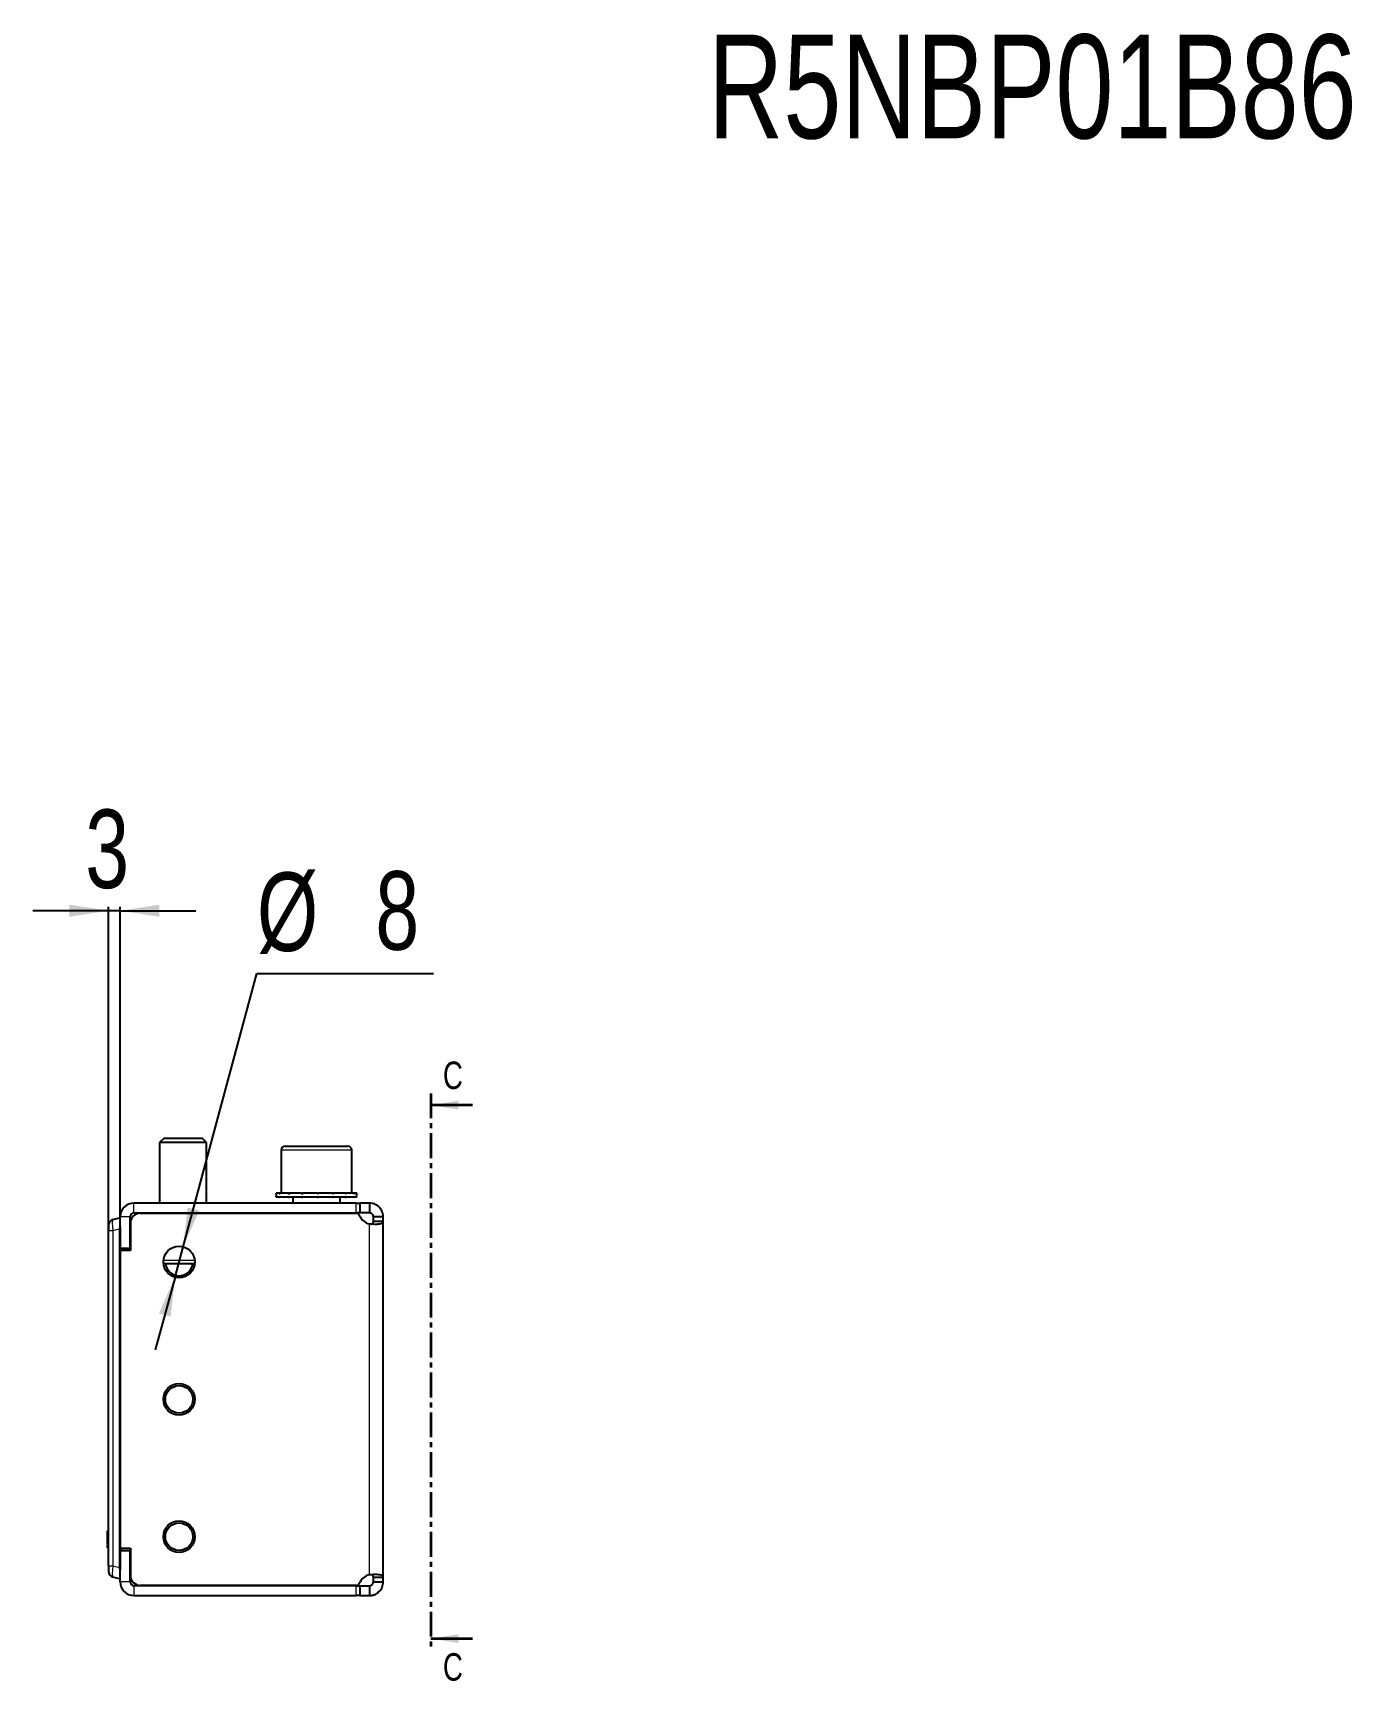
# Model space of a CAD drawing. Header units: millimetres. Extents: x -438 to 2930, y -670 to 593.
# Drawn here: x 961.7 to 1297.8, y 173.2 to 593.1 of the extents above; entities that cross this region are included whole.
import ezdxf

# ---------------------------------------------------------------- set-up
doc = ezdxf.new("R2010")
doc.units = ezdxf.units.MM
doc.linetypes.add('CENTER', pattern=[10.16, 6.35, -1.27, 1.27, -1.27])
doc.layers.add('FORMAT', color=7, linetype='Continuous')
doc.styles.add('SLDTEXTSTYLE0', font='TXT', dxfattribs={"width": 0.75})
doc.dimstyles.new('SLDDIMSTYLE1', dxfattribs={"dimtxt": 20, "dimasz": 10, "dimexe": 0, "dimexo": 0.0625, "dimgap": 5, "dimtad": 2, "dimdec": 1, "dimrnd": 1e-09, "dimzin": 12, "dimdsep": 46, "dimtxsty": 'SLDTEXTSTYLE0', "dimsah": 1, "dimcen": 0.09, "dimadec": 0, "dimazin": 3, "dimtfac": 1, "dimtmove": 0, "dimatfit": 0, "dimfxl": 0, "dimfrac": 2, "dimtolj": 1, "dimtzin": 12, "dimarcsym": 0})
doc.dimstyles.new('SLDDIMSTYLE2', dxfattribs={"dimtxt": 20, "dimasz": 10, "dimexe": 0, "dimexo": 0.0625, "dimgap": 5, "dimtad": 0, "dimtih": 1, "dimtoh": 1, "dimdec": 1, "dimrnd": 1e-09, "dimzin": 12, "dimdsep": 46, "dimtxsty": 'SLDTEXTSTYLE0', "dimsah": 1, "dimcen": 0, "dimadec": 0, "dimazin": 3, "dimtfac": 1, "dimtmove": 0, "dimatfit": 3, "dimfxl": 0, "dimfrac": 2, "dimtolj": 1, "dimtzin": 12, "dimarcsym": 0})

# ---------------------------------------------------------------- blocks, each defined once
blk = doc.blocks.new('_D_4')
at = {"layer": 'FORMAT'}
for p, q in [((980.96, 287.86), (980.96, 370.45)), ((983.96, 282.86), (983.96, 370.45)), ((980.96, 369.45), (961.73, 369.45)), ((983.96, 369.45), (980.96, 369.45)), ((983.96, 369.45), (1003.19, 369.45))]:
    blk.add_line(p, q, dxfattribs=at)
for points in [[(980.96, 369.45), (970.96, 370.99), (970.96, 367.91)], [(983.96, 369.45), (993.96, 367.91), (993.96, 370.99)]]:
    blk.add_solid(points, dxfattribs=at)
at = {"layer": 'FORMAT', "insert": (975.07, 395.23), "char_height": 20, "attachment_point": 1, "style": 'SLDTEXTSTYLE0'}
blk.add_mtext('3', dxfattribs=at)
blk = doc.blocks.new('_D_5')
at = {"layer": 'FORMAT'}
for p, q in [((1000, 283.81), (1018.81, 353.42)), ((1018.81, 353.42), (1063.75, 353.42)), ((997.92, 276.09), (1000, 283.81)), ((997.92, 276.09), (992.9, 257.52))]:
    blk.add_line(p, q, dxfattribs=at)
for points in [[(1000, 283.81), (1004.1, 293.06), (1001.13, 293.86)], [(997.92, 276.09), (993.83, 266.83), (996.8, 266.03)]]:
    blk.add_solid(points, dxfattribs=at)
at = {"layer": 'FORMAT', "char_height": 20, "attachment_point": 1, "style": 'SLDTEXTSTYLE0'}
for s, insert in [('%%c', (1018.81, 379.2)), ('8', (1048.97, 379.51))]:
    blk.add_mtext(s, dxfattribs=dict(at, insert=insert))

msp = doc.modelspace()

# ---------------------------------------------------------------- linework, layer by layer
at = {"color": 7, "linetype": 'CENTER', "lineweight": 35}
msp.add_line((1063.11, 322.91), (1063.11, 180.96), dxfattribs=at)
at = {"color": 7, "linetype": 'Continuous', "lineweight": 35}
for p, q in [((1073.75, 319.91), (1063.11, 319.91)), ((1073.75, 183.96), (1063.11, 183.96))]:
    msp.add_line(p, q, dxfattribs=at)
at = {"color": 7, "linetype": 'Continuous', "lineweight": 25}
for p, q in [((995.04, 311.45), (993.96, 310.37)), ((1004.89, 311.45), (995.04, 311.45)), ((1005.96, 310.37), (1004.89, 311.45)), ((993.96, 310.37), (993.96, 294.95)), ((1005.96, 310.37), (993.96, 310.37)), ((1005.96, 294.95), (1005.96, 310.37)), ((1024.96, 308.45), (1024.96, 297.45)), ((1025.96, 309.45), (1041.96, 309.45)), ((1042.96, 297.45), (1042.96, 308.45)), ((1044.06, 294.95), (987.46, 294.95)), ((1023.71, 297.45), (1023.71, 296.45)), ((1023.71, 297.45), (1023.72, 297.45)), ((1023.71, 296.45), (1023.72, 296.45)), ((1023.72, 297.45), (1023.72, 297.2)), ((1024.55, 297.45), (1023.72, 297.45)), ((1023.72, 296.45), (1023.72, 296.7)), ((1024.55, 296.45), (1023.72, 296.45)), ((1024.55, 297.45), (1024.65, 297.45)), ((1024.55, 296.45), (1024.65, 296.45)), ((1024.65, 297.45), (1024.65, 297.2)), ((1026.81, 297.45), (1024.65, 297.45)), ((1024.65, 296.45), (1024.65, 296.7)), ((1026.81, 296.45), (1024.65, 296.45)), ((1026.81, 297.45), (1026.99, 297.45)), ((1026.81, 296.45), (1026.99, 296.45)), ((1026.99, 297.45), (1026.99, 297.2)), ((1030.17, 297.45), (1026.99, 297.45)), ((1026.99, 296.45), (1026.99, 296.7)), ((1030.17, 296.45), (1026.99, 296.45)), ((1027.96, 296.45), (1027.96, 294.95)), ((1030.17, 297.45), (1030.4, 297.45)), ((1030.17, 296.45), (1030.4, 296.45)), ((1030.4, 297.45), (1030.4, 297.2)), ((1034.1, 297.45), (1030.4, 297.45)), ((1030.4, 296.45), (1030.4, 296.7)), ((1034.1, 296.45), (1030.4, 296.45)), ((1034.1, 297.45), (1034.36, 297.45)), ((1034.1, 297.45), (1034.18, 297.45)), ((1034.1, 296.45), (1034.26, 296.45)), ((1034.26, 296.45), (1034.35, 296.45)), ((1034.3, 297.45), (1034.35, 297.45)), ((1034.35, 297.45), (1034.35, 297.2)), ((1038.01, 297.45), (1034.35, 297.45)), ((1034.35, 296.45), (1034.35, 296.7)), ((1038.01, 296.45), (1034.35, 296.45)), ((1038.01, 297.45), (1038.24, 297.45)), ((1038.01, 296.45), (1038.24, 296.45)), ((1038.24, 297.45), (1038.24, 297.2)), ((1041.31, 297.45), (1038.24, 297.45)), ((1038.24, 296.45), (1038.24, 296.7)), ((1041.31, 296.45), (1038.24, 296.45)), ((1039.96, 294.95), (1039.96, 296.45)), ((1041.31, 297.45), (1041.48, 297.45)), ((1041.31, 296.45), (1041.48, 296.45)), ((1041.48, 297.45), (1041.48, 297.2)), ((1043.48, 297.45), (1041.48, 297.45)), ((1041.48, 296.45), (1041.48, 296.7)), ((1043.48, 296.45), (1041.48, 296.45)), ((1043.48, 297.45), (1043.57, 297.45)), ((1043.48, 296.45), (1043.57, 296.45)), ((1043.57, 297.45), (1043.57, 297.2)), ((1044.21, 297.45), (1043.57, 297.45)), ((1043.57, 296.45), (1043.57, 296.7)), ((1044.21, 296.45), (1043.57, 296.45)), ((1044.06, 294.95), (1045.06, 294.95)), ((1044.21, 296.45), (1044.21, 297.45)), ((1047.46, 294.95), (1045.05, 294.95)), ((1045.06, 292.45), (1045.06, 294.95)), ((1047.46, 294.95), (1047.46, 292.45)), ((982.07, 290.74), (983.76, 291.2)), ((983.76, 291.2), (983.96, 291.2)), ((983.96, 283.5), (983.96, 291.45)), ((986.46, 283.5), (986.46, 291.45)), ((986.56, 289.85), (986.56, 282.85)), ((987.46, 292.45), (1044.06, 292.45)), ((989.06, 292.35), (1044.04, 292.35)), ((989.71, 292.45), (989.71, 292.35)), ((990, 292.45), (990, 292.35)), ((991.69, 292.45), (991.69, 292.35)), ((994.64, 292.45), (994.64, 292.35)), ((998.39, 292.45), (998.39, 292.35)), ((1002.39, 292.45), (1002.39, 292.35)), ((1006.02, 292.45), (1006.02, 292.35)), ((1008.72, 292.45), (1008.72, 292.35)), ((1010.09, 292.45), (1010.09, 292.35)), ((1010.21, 292.35), (1010.21, 292.45)), ((1045.06, 292.45), (1044.06, 292.45)), ((1047.46, 292.45), (1045.05, 292.45)), ((1050.96, 291.45), (1048.46, 291.45)), ((1048.46, 290.23), (1048.46, 291.45)), ((1050.96, 290.23), (1048.46, 290.23)), ((1050.96, 290.23), (1050.96, 291.45)), ((1050.96, 199.67), (1050.96, 290.23)), ((980.96, 289.3), (980.96, 287.85)), ((980.96, 213.4), (980.96, 287.85)), ((983.76, 288.3), (983.76, 202.1)), ((983.96, 288.92), (983.96, 201.47)), ((983.96, 283.5), (986.46, 283.5)), ((983.96, 207.05), (983.96, 282.85)), ((986.56, 282.85), (983.96, 282.85)), ((986.56, 284.43), (986.46, 284.21)), ((1002.93, 279.45), (994.99, 279.45)), ((980.76, 211.45), (980.96, 211.45)), ((980.76, 211.1), (980.96, 211.1)), ((980.76, 210.38), (980.76, 211.1)), ((980.76, 210.38), (980.96, 210.38)), ((980.96, 205.2), (980.96, 213.4)), ((980.76, 209.43), (980.76, 209.54)), ((980.76, 207.97), (980.96, 207.97)), ((980.76, 207.43), (980.76, 207.97)), ((980.76, 207.43), (980.96, 207.43)), ((980.76, 207.14), (980.96, 207.14)), ((983.96, 207.05), (986.56, 207.05)), ((983.96, 198.45), (983.96, 206.4)), ((983.96, 206.4), (986.46, 206.4)), ((986.46, 198.45), (986.46, 206.4)), ((986.56, 205.97), (986.46, 206.18)), ((986.56, 207.05), (986.56, 200.05)), ((980.96, 202.55), (980.96, 205.2)), ((980.96, 202.55), (980.96, 201.1)), ((983.76, 199.2), (982.07, 199.65)), ((983.96, 199.2), (983.76, 199.2)), ((1044.06, 197.45), (987.46, 197.45)), ((1044.04, 197.55), (989.06, 197.55)), ((1044.06, 197.45), (1045.06, 197.45)), ((1045.05, 197.45), (1047.46, 197.45)), ((1045.06, 194.95), (1045.06, 197.45)), ((1047.46, 197.45), (1047.46, 194.95)), ((1048.46, 199.67), (1050.96, 199.67)), ((1048.46, 198.45), (1048.46, 199.67)), ((1048.46, 198.45), (1050.96, 198.45)), ((1050.96, 198.45), (1050.96, 199.67)), ((987.46, 194.95), (1044.06, 194.95)), ((1045.06, 194.95), (1044.06, 194.95)), ((1045.05, 194.95), (1047.46, 194.95))]:
    msp.add_line(p, q, dxfattribs=at)
at = {"color": 8, "linetype": 'Continuous', "lineweight": 18}
for p, q in [((1042.96, 308.45), (1024.96, 308.45)), ((987.46, 292.45), (987.46, 294.95)), ((1044.06, 292.45), (1044.06, 294.95)), ((986.46, 291.45), (983.96, 291.45)), ((982.07, 287.85), (980.96, 287.85)), ((983.76, 288.3), (982.07, 287.85)), ((982.07, 287.85), (982.07, 202.55)), ((1047.46, 200.22), (1047.46, 289.67)), ((984.16, 283.5), (984.16, 282.85)), ((994.99, 280.45), (1002.93, 280.45)), ((980.76, 209.25), (980.96, 209.25)), ((984.16, 207.05), (984.16, 206.4)), ((980.96, 202.55), (982.07, 202.55)), ((982.07, 202.55), (983.76, 202.1)), ((986.46, 198.45), (983.96, 198.45)), ((987.46, 197.45), (987.46, 194.95)), ((1044.06, 194.95), (1044.06, 197.45))]:
    msp.add_line(p, q, dxfattribs=at)
at = {"color": 7, "linetype": 'Continuous', "lineweight": 25}
for centre, radius in [((998.96, 279.95), 4), ((998.96, 244.95), 4), ((998.96, 244.95), 3.5), ((998.96, 209.95), 4), ((998.96, 209.95), 3.5)]:
    msp.add_circle(centre, radius, dxfattribs=at)
for centre, radius, start, end in [((1025.96, 308.45), 1, 90, 180), ((1041.96, 308.45), 1, 0, 90), ((987.46, 291.45), 3.5, 90, 180), ((982.46, 289.3), 1.5, 105, 180), ((987.46, 291.45), 1, 90, 180), ((989.06, 289.85), 2.5, 90, 180), ((1026.61, 292.1), 0.35, 45.5847, 90), ((1041.31, 292.1), 0.35, 90, 134.4153), ((1044.04, 291.35), 1, 22.8854, 90), ((1048.18, 293.1), 3.5, 202.8854, 258.1052), ((998.96, 279.95), 3.5, 188.2132, 351.7868), ((982.46, 201.1), 1.5, 180, 255), ((987.46, 198.45), 3.5, 180, 270), ((987.46, 198.45), 1, 180, 270), ((989.06, 200.05), 2.5, 180, 270), ((1026.61, 197.8), 0.35, 270, 314.4153), ((1041.31, 197.8), 0.35, 225.5847, 270), ((1044.04, 198.55), 1, 270, 337.1146), ((1048.18, 196.8), 3.5, 101.8948, 157.1146)]:
    msp.add_arc(centre, radius, start, end, dxfattribs=at)
at = {"color": 8, "linetype": 'Continuous', "lineweight": 18}
for centre, major_axis, start_param, end_param in [((982.46, 287.74), (-0.38, 3), 0.016741, 1.520499), ((982.46, 202.65), (0.38, 3), 1.621093, 3.124852)]:
    msp.add_ellipse(centre, major_axis=major_axis, ratio=0.123038, start_param=start_param, end_param=end_param, dxfattribs=at)
at = {"color": 7, "linetype": 'Continuous', "lineweight": 25}
for centre, major_axis, start_param, end_param in [((995.35, 291.2), (-11.57, -3.1), 6.030113, 6.216148), ((995.35, 199.2), (-11.57, 3.1), 0.067037, 0.253072)]:
    msp.add_ellipse(centre, major_axis=major_axis, ratio=0.250563, start_param=start_param, end_param=end_param, dxfattribs=at)
for points, knots in [([(1023.72, 297.2), (1023.72, 297.24), (1023.72, 297.3), (1023.71, 297.38), (1023.71, 297.43), (1023.71, 297.45)], [0, 0, 0, 0, 0.499981, 0.749988, 1, 1, 1, 1]), ([(1023.71, 296.45), (1023.71, 296.47), (1023.71, 296.51), (1023.72, 296.59), (1023.72, 296.66), (1023.72, 296.7)], [0, 0, 0, 0, 0.25014, 0.50028, 1, 1, 1, 1]), ([(1024.65, 297.2), (1024.63, 297.24), (1024.6, 297.3), (1024.57, 297.38), (1024.55, 297.43), (1024.55, 297.45)], [0, 0, 0, 0, 0.4999808, 0.7499881, 1, 1, 1, 1]), ([(1024.55, 296.45), (1024.55, 296.47), (1024.57, 296.51), (1024.6, 296.59), (1024.63, 296.66), (1024.65, 296.7)], [0, 0, 0, 0, 0.25014, 0.50028, 1, 1, 1, 1]), ([(1026.99, 297.2), (1026.96, 297.24), (1026.92, 297.3), (1026.86, 297.38), (1026.83, 297.43), (1026.81, 297.45)], [0, 0, 0, 0, 0.499981, 0.749988, 1, 1, 1, 1]), ([(1026.81, 296.45), (1026.83, 296.47), (1026.86, 296.51), (1026.92, 296.59), (1026.96, 296.66), (1026.99, 296.7)], [0, 0, 0, 0, 0.25014, 0.50028, 1, 1, 1, 1]), ([(1030.4, 297.2), (1030.36, 297.24), (1030.3, 297.3), (1030.23, 297.38), (1030.19, 297.43), (1030.17, 297.45)], [0, 0, 0, 0, 0.499981, 0.749988, 1, 1, 1, 1]), ([(1030.17, 296.45), (1030.19, 296.47), (1030.23, 296.51), (1030.3, 296.59), (1030.36, 296.66), (1030.4, 296.7)], [0, 0, 0, 0, 0.2501401, 0.5002802, 1, 1, 1, 1]), ([(1034.35, 297.2), (1034.31, 297.24), (1034.25, 297.3), (1034.16, 297.38), (1034.12, 297.43), (1034.1, 297.45)], [0, 0, 0, 0, 0.499981, 0.749988, 1, 1, 1, 1]), ([(1034.1, 296.45), (1034.12, 296.47), (1034.16, 296.51), (1034.25, 296.59), (1034.31, 296.66), (1034.35, 296.7)], [0, 0, 0, 0, 0.2501401, 0.5002802, 1, 1, 1, 1]), ([(1034.35, 297.2), (1034.33, 297.27), (1034.3, 297.4), (1034.27, 297.43), (1034.26, 297.45)], [0, 0, 0, 0, 0.561794, 1, 1, 1, 1]), ([(1034.35, 296.7), (1034.33, 296.62), (1034.3, 296.49), (1034.27, 296.46), (1034.26, 296.45)], [0, 0, 0, 0, 0.561794, 1, 1, 1, 1]), ([(1038.24, 297.2), (1038.2, 297.24), (1038.15, 297.3), (1038.07, 297.38), (1038.03, 297.43), (1038.01, 297.45)], [0, 0, 0, 0, 0.499981, 0.749988, 1, 1, 1, 1]), ([(1038.01, 296.45), (1038.03, 296.47), (1038.07, 296.51), (1038.15, 296.59), (1038.2, 296.66), (1038.24, 296.7)], [0, 0, 0, 0, 0.25014, 0.50028, 1, 1, 1, 1]), ([(1041.48, 297.2), (1041.45, 297.24), (1041.41, 297.3), (1041.35, 297.38), (1041.32, 297.43), (1041.31, 297.45)], [0, 0, 0, 0, 0.499981, 0.749988, 1, 1, 1, 1]), ([(1041.31, 296.45), (1041.32, 296.47), (1041.35, 296.51), (1041.41, 296.59), (1041.45, 296.66), (1041.48, 296.7)], [0, 0, 0, 0, 0.25014, 0.50028, 1, 1, 1, 1]), ([(1043.57, 297.2), (1043.56, 297.24), (1043.54, 297.3), (1043.51, 297.38), (1043.49, 297.43), (1043.48, 297.45)], [0, 0, 0, 0, 0.499981, 0.749988, 1, 1, 1, 1]), ([(1043.48, 296.45), (1043.49, 296.47), (1043.51, 296.51), (1043.54, 296.59), (1043.56, 296.66), (1043.57, 296.7)], [0, 0, 0, 0, 0.25014, 0.50028, 1, 1, 1, 1]), ([(1050.96, 291.45), (1050.94, 291.71), (1050.91, 292.2), (1050.63, 293.02), (1050.17, 293.73), (1049.54, 294.29), (1048.92, 294.65), (1048.22, 294.9), (1047.72, 294.93), (1047.46, 294.95)], [0, 0, 0, 0, 0.144067, 0.271276, 0.474907, 0.597997, 0.726338, 0.860245, 1, 1, 1, 1]), ([(989.97, 292.35), (989.97, 292.36), (989.96, 292.39), (989.95, 292.43), (989.95, 292.45)], [0, 0, 0, 0, 0.374848, 1, 1, 1, 1]), ([(991.6, 292.35), (991.6, 292.36), (991.58, 292.39), (991.56, 292.43), (991.55, 292.45)], [0, 0, 0, 0, 0.374848, 1, 1, 1, 1]), ([(994.51, 292.35), (994.5, 292.36), (994.47, 292.39), (994.44, 292.43), (994.43, 292.45)], [0, 0, 0, 0, 0.374848, 1, 1, 1, 1]), ([(998.25, 292.35), (998.23, 292.36), (998.2, 292.39), (998.17, 292.43), (998.15, 292.45)], [0, 0, 0, 0, 0.374848, 1, 1, 1, 1]), ([(1002.24, 292.35), (1002.23, 292.36), (1002.2, 292.39), (1002.17, 292.43), (1002.15, 292.45)], [0, 0, 0, 0, 0.374848, 1, 1, 1, 1]), ([(1005.89, 292.35), (1005.88, 292.36), (1005.86, 292.39), (1005.83, 292.43), (1005.81, 292.45)], [0, 0, 0, 0, 0.374848, 1, 1, 1, 1]), ([(1008.64, 292.35), (1008.63, 292.36), (1008.62, 292.39), (1008.6, 292.43), (1008.59, 292.45)], [0, 0, 0, 0, 0.374848, 1, 1, 1, 1]), ([(1010.07, 292.35), (1010.06, 292.36), (1010.06, 292.39), (1010.05, 292.43), (1010.05, 292.45)], [0, 0, 0, 0, 0.374848, 1, 1, 1, 1]), ([(1048.46, 291.45), (1048.45, 291.59), (1048.43, 291.78), (1048.3, 292), (1048.19, 292.14), (1048.05, 292.26), (1047.88, 292.36), (1047.67, 292.43), (1047.53, 292.44), (1047.46, 292.45)], [0, 0, 0, 0, 0.294103, 0.406373, 0.497014, 0.611853, 0.731691, 0.860101, 1, 1, 1, 1]), ([(1047.46, 289.67), (1047.78, 289.66), (1048.37, 289.63), (1049.31, 289.61), (1050.18, 289.65), (1050.84, 289.87), (1050.92, 290.1), (1050.96, 290.23)], [0, 0, 0, 0, 0.17084, 0.319217, 0.548103, 0.767822, 1, 1, 1, 1]), ([(1047.46, 289.67), (1047.55, 289.66), (1047.72, 289.63), (1047.94, 289.62), (1048.11, 289.63), (1048.23, 289.68), (1048.33, 289.77), (1048.44, 289.94), (1048.45, 290.11), (1048.46, 290.23)], [0, 0, 0, 0, 0.154359, 0.287283, 0.400435, 0.496544, 0.604314, 0.723151, 1, 1, 1, 1]), ([(980.76, 211.1), (980.76, 211.21), (980.76, 211.42), (980.76, 211.44), (980.76, 211.45)], [0, 0, 0, 0, 0.5368, 1, 1, 1, 1]), ([(980.76, 209.25), (980.76, 209.42), (980.76, 209.75), (980.76, 210.17), (980.76, 210.36), (980.76, 210.45)], [0, 0, 0, 0, 0.346986, 0.702168, 1, 1, 1, 1]), ([(980.76, 208.1), (980.76, 208.13), (980.76, 208.26), (980.76, 208.66), (980.76, 209.06), (980.76, 209.25)], [0, 0, 0, 0, 0.136302, 0.576865, 1, 1, 1, 1]), ([(980.76, 207.14), (980.76, 207.16), (980.76, 207.18), (980.76, 207.36), (980.76, 207.43)], [0, 0, 0, 0, 0.5776526, 1, 1, 1, 1]), ([(1050.96, 199.67), (1050.91, 199.79), (1050.82, 200.01), (1050.25, 200.21), (1049.65, 200.27), (1049.02, 200.3), (1048.28, 200.28), (1047.74, 200.24), (1047.46, 200.22)], [0, 0, 0, 0, 0.254149, 0.448213, 0.574908, 0.708872, 0.850468, 1, 1, 1, 1]), ([(1047.46, 197.45), (1047.54, 197.45), (1047.7, 197.46), (1047.91, 197.55), (1048.07, 197.65), (1048.2, 197.77), (1048.31, 197.91), (1048.43, 198.15), (1048.45, 198.32), (1048.46, 198.45)], [0, 0, 0, 0, 0.156786, 0.290809, 0.403501, 0.497298, 0.607133, 0.726181, 1, 1, 1, 1]), ([(1047.46, 194.95), (1047.76, 194.97), (1048.31, 195.01), (1049.21, 195.36), (1050.09, 196.03), (1050.82, 197.14), (1050.91, 198), (1050.96, 198.45)], [0, 0, 0, 0, 0.16069, 0.3013121, 0.5219513, 0.7535732, 1, 1, 1, 1]), ([(1048.46, 199.67), (1048.45, 199.79), (1048.43, 199.99), (1048.27, 200.2), (1048.14, 200.25), (1048.1, 200.26)], [0, 0, 0, 0, 0.4882324, 0.8197059, 1, 1, 1, 1])]:
    msp.add_open_spline(points, degree=3, knots=knots, dxfattribs=at)
at = {"color": 7, "linetype": 'Continuous', "lineweight": 35}
for points in [[(1063.11, 319.91), (1070.11, 318.79), (1070.11, 321.03)], [(1063.11, 183.96), (1070.11, 182.84), (1070.11, 185.08)]]:
    msp.add_solid(points, dxfattribs=at)

# ---------------------------------------------------------------- texts
at = {"color": 7, "linetype": 'Continuous', "char_height": 7, "attachment_point": 1, "style": 'SLDTEXTSTYLE0'}
for insert in [(1066.19, 331.02), (1066.19, 180.26)]:
    msp.add_mtext('C', dxfattribs=dict(at, insert=insert))
at = {"layer": 'FORMAT', "insert": (1133.76, 592.73), "char_height": 26.458, "attachment_point": 1, "style": 'SLDTEXTSTYLE0'}
msp.add_mtext('R5NBP01B86', dxfattribs=at)

# ---------------------------------------------------------------- dimensions: what is measured, and where the dimension line sits
at = {"layer": 'FORMAT'}
dim = msp.add_linear_dim(base=(980.96, 369.45), p1=(983.96, 282.85), p2=(980.96, 287.85), dimstyle='SLDDIMSTYLE1', dxfattribs=at)
dim.commit()
dim.dimension.update_dxf_attribs({"geometry": '_D_4', "text_midpoint": (982.46, 369.45), "dimtype": 160})
dim = msp.add_diameter_dim_2p(p1=(1000, 283.81), p2=(997.92, 276.09), dimstyle='SLDDIMSTYLE2', dxfattribs=at)
dim.commit()
dim.dimension.update_dxf_attribs({"geometry": '_D_5', "text_midpoint": (1041.28, 369.45), "dimtype": 163})

doc.saveas('drawing.dxf')
